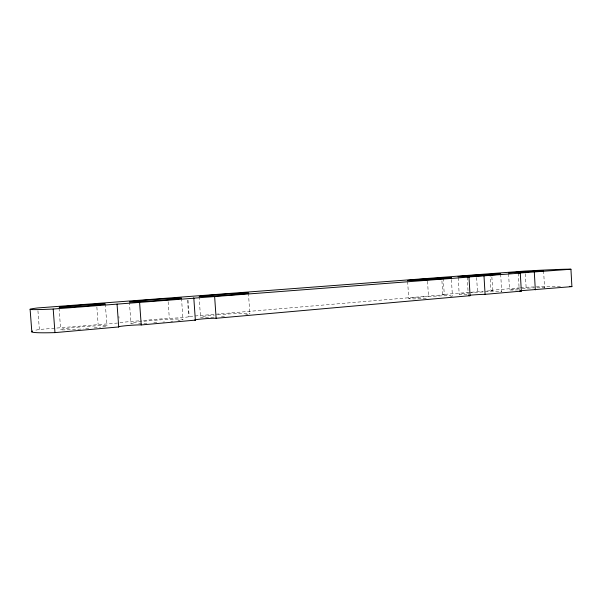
<?xml version="1.0" encoding="UTF-8"?>
<svg xmlns="http://www.w3.org/2000/svg" width="602" height="602" viewBox="0 0 602 602"><rect width="100%" height="100%" fill="white"/><g stroke="black" fill="none" stroke-linecap="round" stroke-linejoin="round"><path stroke-width="0.45" stroke-dasharray="3.01 2.26" d="M486.822 291.059L492.669 290.39L490.923 290.33L490.111 276.476M443.283 278.252L444.268 294.574L443.471 294.799L188.689 316.524A10.189 0.451 -4.2 0 1 182.105 317.578A10.189 0.451 -4.2 0 1 169.312 318.21L142.313 320.55M492.639 290.457L491.744 274.61M117.608 323.048L39.363 329.475A81.992 3.86 -4.4 0 0 34.111 330.581M119.964 322.484L141.38 320.625M441.936 280.968L442.756 294.506L483.361 291.278M490.923 290.33L519.624 287.839M520.549 287.756L526.11 287.274A64.196 2.453 -3.3 0 1 562.434 286.236M442.756 294.506L444.268 294.574M37.941 310.752L39.363 329.475M96.869 307.118L98.141 324.373M59.064 308.186L60.659 329.467M129.392 301.873L130.943 323.259M118.88 316.359L119.008 318.165M105.327 304.018L106.938 325.983M181.495 298.231L182.978 319.353M168.146 301.745L169.312 318.21M199.089 296.56L200.526 317.164M188.035 300.278L189.178 316.607M187.546 300.24L188.689 316.524M248.438 293.121L249.822 313.469M427.533 281.179L428.428 295.748M407.652 281.458L408.72 298.66M476.641 277.522L477.461 291.496M467.205 277.093L468.251 294.671M458.197 277.627L459.198 294.25M451.425 279.576L452.411 295.913M525.335 273.744L526.11 287.274M518.239 273.127L519.21 290.081M508.577 273.714L509.503 289.758M500.676 274.098L501.707 291.797A21.416 0.843 -3.3 0 0 491.939 291.556A21.416 0.843 -3.3 0 0 469.251 292.865M543.598 270.757L544.569 287.891M248.062 314.184A24.832 1.151 -4 0 1 245.706 314.553M224.463 316.547A24.832 1.151 -4 0 1 221.145 316.765M213.808 317.171A24.832 1.151 -4 0 1 200.466 317.073A24.832 1.151 -4 0 1 214.342 315.072M217.683 314.778A24.832 1.151 -4 0 1 249.785 313.777M536.871 287.741A17.631 0.655 -3.2 0 1 543.651 288.117M518.299 289.901A17.631 0.655 -3.2 0 1 509.427 289.803A17.631 0.655 -3.2 0 1 519.616 288.659M522.152 288.478A17.631 0.655 -3.2 0 1 534.508 287.824M80.788 329.076A23.252 1.091 -4.5 0 1 62.066 329.061A23.252 1.091 -4.5 0 1 96.681 325.84A23.252 1.091 -4.5 0 1 99.556 327.322M97.163 327.601A23.252 1.091 -4.5 0 1 92.121 328.128M88.727 328.436A23.252 1.091 -4.5 0 1 83.437 328.873M452.192 296.169A21.943 0.903 -3.4 0 1 450.477 296.5M426.239 298.457A21.943 0.903 -3.4 0 1 413.965 297.719A21.943 0.903 -3.4 0 1 451.139 295.763M467.047 294.363A21.416 0.843 -3.3 0 1 467.746 292.993M133.358 323.605A26.104 1.227 -4.2 0 1 142.238 321.415A26.104 1.227 -4.2 0 1 175.671 319.098A26.104 1.227 -4.2 0 1 177.959 320.512M172.804 321.137A26.104 1.227 -4.2 0 1 170.908 321.34M164.587 321.95A26.104 1.227 -4.2 0 1 162.901 322.093M156.821 322.574A26.104 1.227 -4.2 0 1 153.314 322.822M146.933 323.214A26.104 1.227 -4.2 0 1 138.663 323.567"/><path stroke-width="0.9" d="M520.903 290.706L571.9 286.62L570.937 269.237A64.233 1.227 -3.5 0 0 525.177 271.043L37.73 307.946A82.06 1.941 -4 0 0 53.194 309.037L117.051 304.13L118.714 326.946L54.97 332.62A81.992 3.86 -4.4 0 1 32.568 331.07M118.714 326.946A11.664 0.579 -4.4 0 1 127.09 325.614A11.664 0.579 -4.4 0 1 141.222 324.945L195.357 320.129A11.039 0.542 -4.1 0 1 202.144 318.955A11.039 0.542 -4.1 0 1 216.133 318.277L470.087 295.68A9.399 0.391 -3.3 0 1 471.991 295.033A9.399 0.391 -3.3 0 1 485.077 294.348L521.332 291.12L520.294 273.135L518.239 273.127L570.937 269.237M117.051 304.13L193.829 298.223L195.357 320.129M193.829 298.223L193.272 298.193L468.973 277.078L470.087 295.68M468.973 277.078L467.205 277.093L520.294 273.135M521.332 291.12L519.353 291.059M53.194 309.037L54.97 332.62M30.1 309.217L31.831 331.89M139.596 302.392L141.222 324.945M214.636 296.628L216.133 318.277M483.993 275.919L485.077 294.348M534.305 272.059L535.321 289.878M569.349 286.386A64.196 2.453 -3.3 0 1 571.9 286.62M543.598 270.757L508.524 272.826L543.598 270.757M208.593 296.334A24.855 0.579 -3.9 0 0 248.393 293.272A24.855 0.579 -3.9 0 0 214.508 294.942A24.855 0.579 -3.9 0 0 208.593 296.334M69.824 306.997A23.275 0.549 -4.1 0 0 105.327 304.018A23.275 0.549 -4.1 0 0 71.224 305.951A23.275 0.549 -4.1 0 0 69.824 306.997M415.478 280.389A21.958 0.451 -3.6 0 0 451.094 277.898A21.958 0.451 -3.6 0 0 421.912 279.215A21.958 0.451 -3.6 0 0 415.478 280.389M466.678 276.476A21.431 0.421 -3.5 0 0 500.676 274.098A21.431 0.421 -3.5 0 0 470.93 275.49A21.431 0.421 -3.5 0 0 466.678 276.476M137.941 301.737A26.127 0.617 -4 0 0 180.931 298.426A26.127 0.617 -4 0 0 147.498 300.029A26.127 0.617 -4 0 0 137.941 301.737"/></g></svg>
